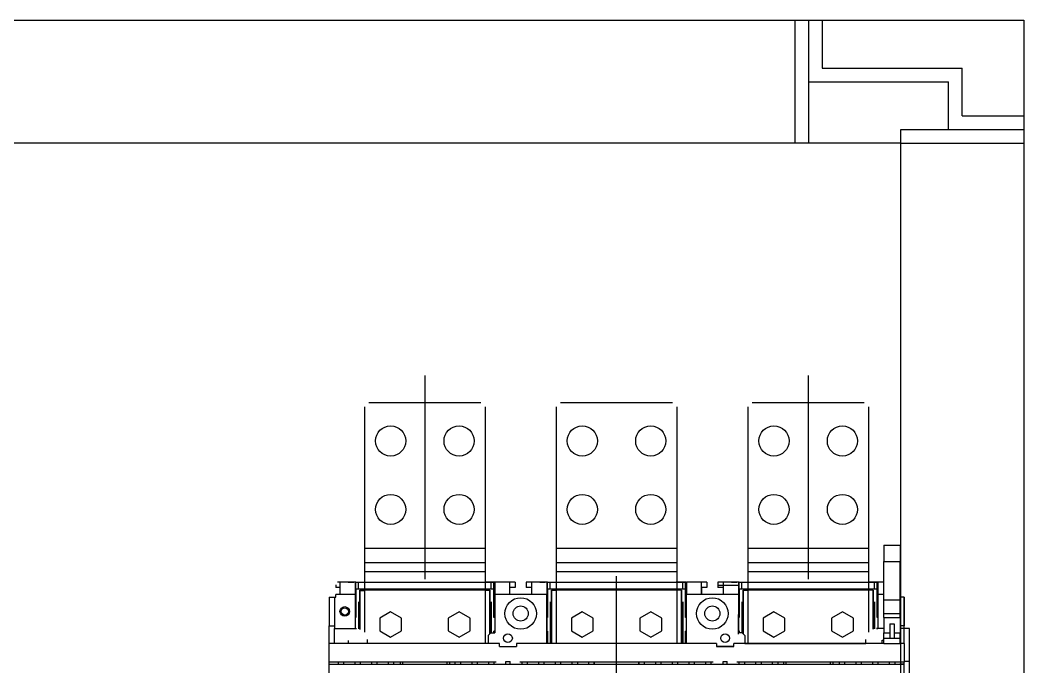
# Model space of a CAD drawing. Header units: metres. Extents: x -364 to 984, y 2601 to 8084.
# Drawn here: x 69.7 to 436.3, y 7848.2 to 8084.3 of the extents above; entities that cross this region are included whole.
import ezdxf

# ---------------------------------------------------------------- set-up
doc = ezdxf.new("R2010")
doc.units = ezdxf.units.M

# ---------------------------------------------------------------- blocks, each defined once
blk = doc.blocks.new('ABB-TR_T7_3')
for p, q in [((427.339821, 418.706909), (427.339821, 344.393402)), ((567.339821, 418.706909), (567.339821, 344.393402)), ((405.339821, 407.353454), (405.339821, 355.746857)), ((406.839821, 408.853454), (447.839821, 408.853454)), ((449.339821, 407.353454), (449.339821, 355.746857)), ((475.339821, 407.353454), (475.339821, 355.746857)), ((476.839821, 408.853454), (517.839821, 408.853454)), ((519.339821, 407.353454), (519.339821, 355.746857)), ((545.339821, 407.353454), (545.339821, 355.746857)), ((546.839821, 408.853454), (587.839821, 408.853454)), ((589.339821, 407.353454), (589.339821, 355.746857)), ((405.339821, 355.746857), (405.339821, 350.443558)), ((405.339821, 355.746857), (449.339821, 355.746857)), ((449.339821, 355.746857), (449.339821, 350.443558)), ((475.339821, 355.746857), (475.339821, 350.443558)), ((475.339821, 355.746857), (519.339821, 355.746857)), ((519.339821, 355.746857), (519.339821, 350.443558)), ((545.339821, 355.746857), (545.339821, 350.443558)), ((545.339821, 355.746857), (589.339821, 355.746857)), ((589.339821, 355.746857), (589.339821, 350.443558)), ((594.939782, 356.853454), (594.939782, 350.853454)), ((594.939782, 356.853454), (599.939782, 356.853454)), ((594.93982, 356.853454), (594.93982, 350.853454)), ((594.93982, 356.853454), (599.93982, 356.853454)), ((599.939782, 356.853454), (600.939782, 356.853454)), ((599.93982, 356.853454), (600.93982, 356.853454)), ((600.939782, 356.853454), (600.939782, 350.853454)), ((600.93982, 356.853454), (600.93982, 350.853454)), ((405.339821, 350.443558), (449.339821, 350.443558)), ((405.339821, 350.443558), (405.339821, 347.140243)), ((449.339821, 350.443558), (449.339821, 347.140243)), ((475.339821, 350.443558), (519.339821, 350.443558)), ((475.339821, 350.443558), (475.339821, 347.140243)), ((519.339821, 350.443558), (519.339821, 347.140243)), ((545.339821, 350.443558), (589.339821, 350.443558)), ((545.339821, 350.443558), (545.339821, 347.140243)), ((589.339821, 350.443558), (589.339821, 347.140243)), ((594.939782, 336.853454), (594.939782, 350.853454)), ((594.939782, 350.853454), (595.879387, 350.853454)), ((594.93982, 336.853454), (594.93982, 350.853454)), ((594.93982, 350.853454), (595.879426, 350.853454)), ((595.879387, 350.853454), (600.000344, 350.853454)), ((595.879426, 350.853454), (600.000382, 350.853454)), ((600.000344, 350.853454), (600.939782, 350.853454)), ((600.000382, 350.853454), (600.93982, 350.853454)), ((600.939782, 336.853454), (600.939782, 350.853454)), ((600.93982, 336.853454), (600.93982, 350.853454)), ((405.339821, 347.140243), (449.339821, 347.140243)), ((405.339821, 347.140243), (405.339821, 324.999206)), ((449.339821, 347.140243), (449.339821, 320.8535)), ((475.339821, 347.140243), (519.339821, 347.140243)), ((475.339821, 347.140243), (475.339821, 320.8535)), ((497.339783, 63.986435), (497.339783, 345.520004)), ((519.339821, 347.140243), (519.339821, 320.8535)), ((545.339821, 347.140243), (589.339821, 347.140243)), ((545.339821, 347.140243), (545.339821, 320.8535)), ((589.339821, 347.140243), (589.339821, 324.99929)), ((394.839783, 342.353454), (394.839783, 341.353454)), ((396.339783, 341.353454), (394.839783, 341.353454)), ((394.839821, 342.353454), (394.839821, 341.353454)), ((396.339821, 341.353454), (394.839821, 341.353454)), ((396.339783, 343.272598), (395.445862, 343.272598)), ((396.339821, 343.272598), (395.4459, 343.272598)), ((399.339783, 343.353454), (395.839783, 343.353454)), ((401.839783, 343.353454), (395.839783, 343.353454)), ((399.339821, 343.353454), (395.839821, 343.353454)), ((401.839821, 343.353454), (395.839821, 343.353454)), ((396.339783, 343.272598), (396.339783, 338.853454)), ((396.339821, 343.272598), (396.339821, 338.853454)), ((399.339783, 343.353454), (401.339783, 343.353454)), ((399.339821, 343.353454), (401.339821, 343.353454)), ((401.839783, 343.353454), (401.339783, 343.353454)), ((401.839821, 343.353454), (401.339821, 343.353454)), ((402.089783, 343.353454), (401.839737, 343.353454)), ((402.089821, 343.353561), (401.839776, 343.353561)), ((401.839783, 343.353454), (401.839783, 338.853454)), ((401.839821, 343.353454), (401.839821, 338.853454)), ((401.839821, 343.353454), (405.339821, 343.353454)), ((402.089783, 343.353454), (403.089783, 343.353454)), ((402.089783, 340.853454), (402.089783, 343.353454)), ((402.089821, 343.35347), (402.339837, 343.35347)), ((403.089783, 343.353454), (451.589783, 343.353454)), ((403.089783, 340.853454), (403.089783, 343.353454)), ((452.839821, 343.353454), (449.339821, 343.353454)), ((451.589783, 343.353454), (452.589783, 343.353454)), ((451.589783, 340.853454), (451.589783, 343.353454)), ((452.339821, 343.35347), (452.589821, 343.35347)), ((452.589783, 343.353454), (452.839726, 343.353454)), ((452.589783, 340.853454), (452.589783, 343.353454)), ((452.589825, 343.353561), (452.839764, 343.353561)), ((453.339783, 343.353454), (452.839783, 343.353454)), ((452.839783, 343.353454), (452.839783, 338.853454)), ((460.339783, 343.353454), (452.839783, 343.353454)), ((453.339821, 343.353454), (452.839821, 343.353454)), ((452.839821, 343.353454), (452.839821, 338.853454)), ((460.339821, 343.353454), (452.839821, 343.353454)), ((455.339783, 343.353454), (453.339783, 343.353454)), ((455.339821, 343.353454), (453.339821, 343.353454)), ((460.339783, 343.353454), (455.339783, 343.353454)), ((460.339821, 343.353454), (455.339821, 343.353454)), ((460.339783, 343.272598), (458.339783, 343.272598)), ((458.339783, 338.853454), (458.339783, 343.272598)), ((458.339783, 338.853454), (458.339783, 341.353454)), ((460.339783, 341.353454), (458.339783, 341.353454)), ((460.339821, 343.272598), (458.339821, 343.272598)), ((458.339821, 338.853454), (458.339821, 343.272598)), ((458.339821, 338.853454), (458.339821, 341.353454)), ((460.339821, 341.353454), (458.339821, 341.353454)), ((460.339783, 343.353454), (460.339783, 341.353454)), ((460.339783, 343.353454), (460.339783, 343.272598)), ((460.339783, 343.272598), (460.339783, 341.353454)), ((460.339821, 343.353454), (460.339821, 341.353454)), ((460.339821, 343.353454), (460.339821, 343.272598)), ((460.339821, 343.272598), (460.339821, 341.353454)), ((469.339783, 343.353454), (464.339783, 343.353454)), ((471.839783, 343.353454), (464.339783, 343.353454)), ((464.339783, 343.353454), (464.339783, 343.272598)), ((466.339783, 343.272598), (464.339783, 343.272598)), ((464.339783, 343.272598), (464.339783, 341.353454)), ((466.339783, 341.353454), (464.339783, 341.353454)), ((469.339821, 343.353454), (464.339821, 343.353454)), ((471.839821, 343.353454), (464.339821, 343.353454)), ((464.339821, 343.353454), (464.339821, 343.272598)), ((466.339821, 343.272598), (464.339821, 343.272598)), ((464.339821, 343.272598), (464.339821, 341.353454)), ((466.339821, 341.353454), (464.339821, 341.353454)), ((466.339783, 343.272598), (466.339783, 338.853454)), ((466.339821, 343.272598), (466.339821, 338.853454)), ((469.339783, 343.353454), (471.339783, 343.353454)), ((469.339821, 343.353454), (471.339821, 343.353454)), ((471.839783, 343.353454), (471.339783, 343.353454)), ((471.839821, 343.353454), (471.339821, 343.353454)), ((472.089783, 343.353454), (471.839737, 343.353454)), ((472.089812, 343.353561), (471.839778, 343.353561)), ((471.839783, 343.353454), (471.839783, 338.853454)), ((471.839821, 343.353454), (471.839821, 338.853454)), ((471.839821, 343.353454), (475.339821, 343.353454)), ((472.089783, 343.353454), (473.089783, 343.353454)), ((472.089783, 340.853454), (472.089783, 343.353454)), ((472.089812, 343.35347), (472.33985, 343.35347)), ((473.089783, 343.353454), (521.589783, 343.353454)), ((473.089783, 340.853454), (473.089783, 343.353454)), ((522.672829, 343.353454), (519.172829, 343.353454)), ((521.589783, 343.353454), (522.589783, 343.353454)), ((521.589783, 340.853454), (521.589783, 343.353454)), ((522.339833, 343.35347), (522.589812, 343.35347)), ((522.589783, 343.353454), (522.839726, 343.353454)), ((522.589783, 340.853454), (522.589783, 343.353454)), ((522.589812, 343.353576), (522.839764, 343.353576)), ((523.339783, 343.353454), (522.839783, 343.353454)), ((522.839783, 343.353454), (522.839783, 338.853454)), ((530.339783, 343.353454), (522.839783, 343.353454)), ((523.339821, 343.353454), (522.839821, 343.353454)), ((522.839821, 343.353454), (522.839821, 338.853454)), ((530.339821, 343.353454), (522.839821, 343.353454)), ((525.339783, 343.353454), (523.339783, 343.353454)), ((525.339821, 343.353454), (523.339821, 343.353454)), ((530.339783, 343.353454), (525.339783, 343.353454)), ((530.339821, 343.353454), (525.339821, 343.353454)), ((530.339783, 343.272598), (528.339783, 343.272598)), ((528.339783, 338.853454), (528.339783, 343.272598)), ((528.339783, 341.353454), (528.339783, 338.853454)), ((530.339783, 341.353454), (528.339783, 341.353454)), ((530.339821, 343.272598), (528.339821, 343.272598)), ((528.339821, 338.853454), (528.339821, 343.272598)), ((528.339821, 341.353454), (528.339821, 338.853454)), ((530.339821, 341.353454), (528.339821, 341.353454)), ((530.339783, 343.353454), (530.339783, 341.353454)), ((530.339783, 343.353454), (530.339783, 343.272598)), ((530.339783, 343.272598), (530.339783, 341.353454)), ((530.339821, 343.353454), (530.339821, 341.353454)), ((530.339821, 343.353454), (530.339821, 343.272598)), ((530.339821, 343.272598), (530.339821, 341.353454)), ((539.339783, 343.353454), (534.339783, 343.353454)), ((541.839783, 343.353454), (534.339783, 343.353454)), ((534.339783, 343.353454), (534.339783, 343.272598)), ((536.339783, 343.272598), (534.339783, 343.272598)), ((534.339783, 343.272598), (534.339783, 341.353454)), ((536.339783, 341.353454), (534.339783, 341.353454)), ((539.339821, 343.353454), (534.339821, 343.353454)), ((534.339821, 343.353454), (534.339821, 343.272598)), ((536.339821, 343.272598), (534.339821, 343.272598)), ((534.339821, 343.272598), (534.339821, 341.353454)), ((541.839821, 342.090423), (534.339821, 342.090423)), ((536.339821, 341.353454), (534.339821, 341.353454)), ((536.339783, 343.272598), (536.339783, 338.853454)), ((536.339821, 343.272598), (536.339821, 338.853454)), ((539.339783, 343.353454), (541.339783, 343.353454)), ((539.339821, 343.353454), (541.339821, 343.353454)), ((541.839783, 343.353454), (541.339783, 343.353454)), ((541.839821, 343.353454), (541.339821, 343.353454)), ((542.089783, 343.353454), (541.839737, 343.353454)), ((542.08981, 343.353561), (541.839776, 343.353561)), ((541.839783, 343.353454), (541.839783, 338.853454)), ((541.839821, 343.353454), (541.839821, 338.853454)), ((541.839821, 343.353454), (545.339821, 343.353454)), ((542.089783, 343.353454), (543.089783, 343.353454)), ((542.089783, 340.853454), (542.089783, 343.353454)), ((542.08981, 343.35347), (542.339837, 343.35347)), ((543.089783, 343.353454), (591.589783, 343.353454)), ((543.089783, 340.853454), (543.089783, 343.353454)), ((592.839821, 343.353454), (589.339821, 343.353454)), ((591.589783, 343.353454), (592.589783, 343.353454)), ((591.589783, 340.853454), (591.589783, 343.353454)), ((592.339821, 343.35347), (592.589814, 343.35347)), ((592.589783, 343.353454), (592.839722, 343.353454)), ((592.589783, 340.853454), (592.589783, 343.353454)), ((592.589814, 343.353576), (592.839768, 343.353576)), ((593.339783, 343.353454), (592.839783, 343.353454)), ((594.939759, 343.353454), (592.839783, 343.353454)), ((592.839783, 343.353454), (592.839783, 338.853454)), ((593.339821, 343.353454), (592.839821, 343.353454)), ((594.939797, 343.353454), (592.839821, 343.353454)), ((592.839821, 343.353454), (592.839821, 338.853454)), ((594.939721, 343.353454), (593.339783, 343.353454)), ((594.939759, 343.353454), (593.339821, 343.353454)), ((392.339783, 337.853454), (394.839783, 337.853454)), ((392.339783, 337.853454), (392.339783, 327.353454)), ((392.339783, 337.853454), (394.339783, 337.853454)), ((392.339821, 337.853454), (394.839821, 337.853454)), ((392.339821, 337.853454), (392.339821, 327.353454)), ((392.339821, 337.853454), (394.339821, 337.853454)), ((394.339783, 337.853454), (394.339783, 326.353454)), ((394.339783, 337.853454), (394.839783, 337.853454)), ((394.339821, 337.853454), (394.339821, 326.353454)), ((394.339821, 337.853454), (394.839821, 337.853454)), ((396.339783, 338.853454), (394.839783, 338.853454)), ((394.839783, 337.853454), (394.839783, 338.853454)), ((396.339783, 338.853454), (394.839783, 338.853454)), ((396.339821, 338.853454), (394.839821, 338.853454)), ((394.839821, 337.853454), (394.839821, 338.853454)), ((396.339821, 338.853454), (394.839821, 338.853454)), ((401.839783, 338.853454), (396.339783, 338.853454)), ((401.839821, 338.853454), (396.339821, 338.853454)), ((401.839722, 338.353454), (402.089783, 338.353454)), ((401.839722, 337.353454), (402.089783, 337.353454)), ((401.839783, 338.853454), (401.839783, 326.353454)), ((401.839821, 338.853454), (401.839821, 326.353454)), ((402.089783, 340.853454), (402.089783, 330.353454)), ((402.089783, 340.853454), (403.089783, 340.853454)), ((403.089783, 340.853454), (451.589783, 340.853454)), ((403.589783, 326.153061), (403.589783, 340.353454)), ((451.089783, 340.353454), (403.589783, 340.353454)), ((403.589821, 340.194488), (403.589821, 325.994186)), ((403.589821, 340.194488), (405.339814, 340.194488)), ((404.589783, 340.853454), (404.589783, 340.353439)), ((413.589783, 340.853454), (413.589783, 340.353439)), ((416.089783, 340.853454), (416.089783, 340.353454)), ((420.089783, 340.853454), (420.089783, 340.353454)), ((422.589783, 340.353454), (422.589783, 340.853454)), ((432.089783, 340.353454), (432.089783, 340.853454)), ((434.589783, 340.853454), (434.589783, 340.353454)), ((438.589783, 340.853454), (438.589783, 340.353454)), ((441.089783, 340.853454), (441.089783, 340.353454)), ((451.089821, 340.194488), (449.339814, 340.194488)), ((450.089783, 340.853454), (450.089783, 340.353454)), ((451.089783, 324.503448), (451.089783, 340.353454)), ((451.089821, 340.353454), (451.089821, 324.503555)), ((451.589783, 340.853454), (452.589783, 340.853454)), ((452.589783, 330.353454), (452.589783, 340.853454)), ((452.589783, 338.353454), (452.839722, 338.353454)), ((452.589783, 337.353454), (452.839722, 337.353454)), ((452.839783, 338.853454), (452.839783, 324.853454)), ((458.339783, 338.853454), (452.839783, 338.853454)), ((452.839821, 338.853454), (452.839821, 324.853454)), ((458.339821, 338.853454), (452.839821, 338.853454)), ((466.339783, 338.853454), (458.339783, 338.853454)), ((466.339783, 338.853454), (458.339783, 338.853454)), ((466.339821, 338.853454), (458.339821, 338.853454)), ((466.339821, 338.853454), (458.339821, 338.853454)), ((471.839783, 338.853454), (466.339783, 338.853454)), ((471.839821, 338.853454), (466.339821, 338.853454)), ((471.83972, 338.353454), (472.089783, 338.353454)), ((471.839722, 337.353454), (472.089783, 337.353454)), ((471.839783, 320.853454), (471.839783, 338.853454)), ((471.839821, 320.853454), (471.839821, 338.853454)), ((472.089783, 340.853454), (472.089783, 330.353454)), ((472.089783, 340.853454), (473.089783, 340.853454)), ((473.089783, 340.853454), (521.589783, 340.853454)), ((473.589785, 320.853378), (473.589785, 340.353454)), ((521.089785, 340.353454), (473.589785, 340.353454)), ((473.589821, 340.353454), (473.589821, 320.853508)), ((473.589821, 340.353454), (475.339812, 340.353454)), ((474.589783, 340.853454), (474.589783, 340.353439)), ((483.589783, 340.853454), (483.589783, 340.353439)), ((486.089783, 340.853454), (486.089783, 340.353454)), ((490.089783, 340.853454), (490.089783, 340.353454)), ((492.589783, 340.353454), (492.589783, 340.853454)), ((502.089783, 340.353454), (502.089783, 340.853454)), ((504.589783, 340.853454), (504.589783, 340.353454)), ((508.589783, 340.853454), (508.589783, 340.353454)), ((511.089783, 340.853454), (511.089783, 340.353454)), ((521.089821, 340.353454), (519.339812, 340.353454)), ((520.089783, 340.853454), (520.089783, 340.353454)), ((521.089785, 320.853378), (521.089785, 340.353454)), ((521.089821, 340.353454), (521.089821, 320.853508)), ((521.589783, 340.853454), (522.589783, 340.853454)), ((522.589783, 330.353454), (522.589783, 340.853454)), ((522.589783, 338.353454), (522.83972, 338.353454)), ((522.589783, 337.353454), (522.839722, 337.353454)), ((522.839783, 320.853454), (522.839783, 338.853454)), ((528.339783, 338.853454), (522.839783, 338.853454)), ((522.839821, 320.853454), (522.839821, 338.853454)), ((528.339821, 338.853454), (522.839821, 338.853454)), ((536.339783, 338.853454), (528.339783, 338.853454)), ((536.339783, 338.853454), (528.339783, 338.853454)), ((536.339821, 338.853454), (528.339821, 338.853454)), ((536.339821, 338.853454), (528.339821, 338.853454)), ((541.839783, 338.853454), (536.339783, 338.853454)), ((541.839821, 338.853454), (536.339821, 338.853454)), ((541.839722, 338.353454), (542.089783, 338.353454)), ((541.839722, 337.353454), (542.089783, 337.353454)), ((541.839783, 338.853454), (541.839783, 324.853454)), ((541.839821, 338.853454), (541.839821, 324.853454)), ((542.089783, 340.853454), (542.089783, 330.353454)), ((542.089783, 340.853454), (543.089783, 340.853454)), ((543.089783, 340.853454), (591.589783, 340.853454)), ((543.589787, 324.503349), (543.589787, 340.353454)), ((591.089783, 340.353454), (543.589787, 340.353454)), ((543.589821, 340.353454), (543.589821, 324.503456)), ((543.589821, 340.353454), (545.339814, 340.353454)), ((544.589783, 340.853454), (544.589783, 340.353439)), ((553.589783, 340.853454), (553.589783, 340.353439)), ((556.089783, 340.853454), (556.089783, 340.353439)), ((560.089783, 340.853454), (560.089783, 340.353439)), ((562.589783, 340.353439), (562.589783, 340.853454)), ((572.089783, 340.353439), (572.089783, 340.853454)), ((574.589783, 340.853454), (574.589783, 340.353439)), ((578.589783, 340.853454), (578.589783, 340.353439)), ((581.089783, 340.853454), (581.089783, 340.353439)), ((591.089821, 340.353454), (589.339814, 340.353454)), ((590.089783, 340.853454), (590.089783, 340.353439)), ((591.089783, 326.153091), (591.089783, 340.353454)), ((591.089821, 340.353454), (591.089821, 326.15319)), ((591.589783, 340.853454), (592.589783, 340.853454)), ((592.589783, 330.353454), (592.589783, 340.853454)), ((592.589783, 338.353454), (592.839722, 338.353454)), ((592.589783, 337.353454), (592.839722, 337.353454)), ((594.939766, 338.853454), (592.839783, 338.853454)), ((592.839783, 338.853454), (592.839783, 326.353454)), ((594.939805, 338.853454), (592.839821, 338.853454)), ((592.839821, 338.853454), (592.839821, 326.353454)), ((602.339783, 337.853454), (600.939721, 337.853454)), ((602.339821, 337.853454), (600.939759, 337.853454)), ((602.339783, 337.853454), (600.939766, 337.853454)), ((602.339821, 337.853454), (600.939805, 337.853454)), ((602.339783, 326.353401), (602.339783, 337.853454)), ((602.339783, 337.853454), (602.339783, 327.353454)), ((602.339821, 320.853401), (602.339821, 337.853454)), ((602.339821, 337.853454), (602.339821, 327.353454)), ((402.089783, 336.853454), (401.839783, 336.853454)), ((402.089783, 335.853454), (401.839783, 335.853454)), ((403.089783, 336.103454), (403.089783, 326.28244)), ((451.589783, 336.103454), (451.589783, 324.853393)), ((452.839779, 336.853454), (452.589783, 336.853454)), ((452.839779, 335.853454), (452.589783, 335.853454)), ((472.089783, 335.853454), (471.839779, 335.853454)), ((472.089783, 336.853454), (471.839781, 336.853454)), ((473.089783, 336.103454), (473.089783, 320.85337)), ((521.589783, 336.103454), (521.589783, 320.85337)), ((522.839781, 336.853454), (522.589783, 336.853454)), ((522.839779, 335.853454), (522.589783, 335.853454)), ((542.089783, 336.853454), (541.839779, 336.853454)), ((542.089783, 335.853454), (541.839779, 335.853454)), ((543.089783, 336.103454), (543.089783, 324.853393)), ((591.589783, 336.103454), (591.589783, 326.282463)), ((592.839783, 336.853454), (592.589783, 336.853454)), ((592.839783, 335.853454), (592.589783, 335.853454)), ((594.939782, 331.853454), (594.939782, 336.853454)), ((594.939782, 336.853454), (599.939782, 336.853454)), ((594.93982, 331.853454), (594.93982, 336.853454)), ((594.93982, 336.853454), (599.93982, 336.853454)), ((599.939782, 336.853454), (600.939782, 336.853454)), ((599.93982, 336.853454), (600.93982, 336.853454)), ((600.939782, 331.853454), (600.939782, 336.853454)), ((600.93982, 331.853454), (600.93982, 336.853454)), ((401.839783, 330.353454), (401.839783, 326.353393)), ((401.839783, 330.353454), (402.089783, 330.353454)), ((401.839821, 330.353515), (401.839821, 326.353393)), ((414.839783, 332.472259), (410.839783, 330.162857)), ((410.839783, 330.162857), (410.839783, 325.544052)), ((410.839821, 330.162773), (410.839799, 325.543976)), ((414.839837, 332.47216), (410.839821, 330.162773)), ((418.839783, 330.162857), (414.839783, 332.472259)), ((418.839821, 330.162735), (414.839837, 332.47216)), ((418.839783, 325.544052), (418.839783, 330.162857)), ((418.839799, 325.543937), (418.839821, 330.162735)), ((439.839783, 332.472259), (435.839783, 330.162857)), ((435.839783, 330.162857), (435.839783, 325.544052)), ((435.839825, 330.162781), (435.839802, 325.543976)), ((439.839837, 332.47216), (435.839825, 330.162781)), ((443.839783, 330.162857), (439.839783, 332.472259)), ((443.839825, 330.162735), (439.839837, 332.47216)), ((443.839783, 325.544052), (443.839783, 330.162857)), ((443.839802, 325.543937), (443.839825, 330.162735)), ((452.839783, 330.353454), (452.589783, 330.353454)), ((471.839783, 330.353454), (471.839783, 325.353454)), ((471.839783, 330.353454), (472.089783, 330.353454)), ((471.839814, 324.253509), (471.839812, 331.453514)), ((471.839812, 330.353515), (471.839814, 325.353515)), ((484.839783, 332.472259), (480.839783, 330.162857)), ((480.839783, 330.162857), (480.839783, 325.544052)), ((480.839823, 330.16272), (480.8398, 325.543922)), ((484.839836, 332.472107), (480.839823, 330.16272)), ((488.839783, 330.162857), (484.839783, 332.472259)), ((488.839824, 330.162681), (484.839836, 332.472107)), ((488.839783, 325.544052), (488.839783, 330.162857)), ((488.839801, 325.543884), (488.839824, 330.162681)), ((509.839783, 332.472259), (505.839783, 330.162857)), ((505.839783, 330.162857), (505.839783, 325.544052)), ((505.839824, 330.16272), (505.839801, 325.543922)), ((509.839836, 332.472107), (505.839824, 330.16272)), ((513.839783, 330.162857), (509.839783, 332.472259)), ((513.839823, 330.162681), (509.839836, 332.472107)), ((513.839783, 325.544052), (513.839783, 330.162857)), ((513.8398, 325.543884), (513.839823, 330.162681)), ((522.839783, 330.353454), (522.589783, 330.353454)), ((541.839783, 330.353454), (541.839783, 325.353454)), ((541.839783, 330.353454), (542.089783, 330.353454)), ((541.839814, 324.253509), (541.839814, 331.453514)), ((541.839814, 330.353515), (541.839814, 325.353515)), ((554.839783, 332.472259), (550.839783, 330.162857)), ((550.839783, 330.162857), (550.839783, 325.544052)), ((550.839825, 330.16272), (550.839802, 325.543922)), ((554.839837, 332.472107), (550.839825, 330.16272)), ((558.839783, 330.162857), (554.839783, 332.472259)), ((558.839825, 330.162681), (554.839837, 332.472107)), ((558.839783, 325.544052), (558.839783, 330.162857)), ((558.839802, 325.543884), (558.839825, 330.162681)), ((579.839783, 332.472259), (575.839783, 330.162857)), ((575.839783, 330.162857), (575.839783, 325.544052)), ((575.839821, 330.16272), (575.839799, 325.543922)), ((579.839837, 332.472107), (575.839821, 330.16272)), ((583.839783, 330.162857), (579.839783, 332.472259)), ((583.839821, 330.162681), (579.839837, 332.472107)), ((583.839783, 325.544052), (583.839783, 330.162857)), ((583.839799, 325.543884), (583.839821, 330.162681)), ((592.839783, 330.353454), (592.589783, 330.353454)), ((594.939782, 330.353454), (594.939782, 331.853454)), ((594.939782, 331.853454), (599.939782, 331.853454)), ((594.939782, 330.353454), (594.939782, 324.853454)), ((594.939782, 330.353454), (599.939782, 330.353454)), ((594.93982, 330.353454), (594.93982, 331.853454)), ((594.93982, 331.853454), (599.93982, 331.853454)), ((594.93982, 330.353454), (594.93982, 324.853454)), ((594.93982, 330.353454), (599.93982, 330.353454)), ((599.939782, 331.853454), (600.939782, 331.853454)), ((599.939782, 330.353454), (600.939782, 330.353454)), ((599.93982, 331.853454), (600.93982, 331.853454)), ((599.93982, 330.353454), (600.93982, 330.353454)), ((600.939782, 330.353454), (600.939782, 331.853454)), ((600.939782, 330.353454), (600.939782, 324.853454)), ((600.93982, 330.353454), (600.93982, 331.853454)), ((600.93982, 330.353454), (600.93982, 324.853454)), ((392.339783, 320.853454), (392.339783, 327.353454)), ((392.339783, 327.353454), (394.339783, 327.353454)), ((392.339821, 320.853454), (392.339821, 327.353454)), ((392.339821, 327.353454), (394.339821, 327.353454)), ((394.339783, 320.853447), (394.339783, 326.353454)), ((394.339783, 326.353454), (401.839783, 326.353454)), ((394.339821, 320.853447), (394.339821, 326.353454)), ((394.339821, 326.353454), (401.839821, 326.353454)), ((401.839783, 326.353454), (402.339783, 326.353454)), ((401.839821, 326.353454), (402.339821, 326.353454)), ((592.839783, 326.353454), (592.339783, 326.353454)), ((592.339783, 326.353454), (592.839783, 326.353454)), ((592.339783, 326.353454), (592.839783, 326.353454)), ((592.839821, 326.353454), (592.339821, 326.353454)), ((594.939766, 326.353454), (592.839783, 326.353454)), ((594.939805, 326.353454), (592.839821, 326.353454)), ((597.189782, 328.026535), (598.689782, 328.026535)), ((597.189782, 328.026535), (597.189782, 322.853454)), ((597.18982, 328.026535), (598.68982, 328.026535)), ((597.18982, 328.026535), (597.18982, 322.853454)), ((598.689782, 328.026535), (598.689782, 322.853454)), ((598.68982, 328.026535), (598.68982, 322.853454)), ((602.339783, 327.353454), (600.939766, 327.353454)), ((604.339783, 326.353454), (600.939782, 326.353454)), ((604.339783, 326.353454), (600.939782, 326.353454)), ((602.339821, 327.353454), (600.939805, 327.353454)), ((602.339783, 326.353454), (602.339783, 327.353454)), ((602.339821, 320.853454), (602.339821, 327.353454)), ((604.339783, 314.353454), (604.339783, 326.353454)), ((604.339783, 314.353454), (604.339783, 326.353454)), ((410.839783, 325.544052), (414.839783, 323.234649)), ((410.839799, 325.543976), (414.839791, 323.23455)), ((414.839783, 323.234649), (418.839783, 325.544052)), ((414.839791, 323.23455), (418.839799, 325.543937)), ((435.839783, 325.544052), (439.839783, 323.234649)), ((435.839802, 325.543976), (439.839791, 323.234558)), ((439.839783, 323.234649), (443.839783, 325.544052)), ((439.839791, 323.234558), (443.839802, 325.543937)), ((450.439782, 323.853454), (451.439782, 324.853454)), ((450.439782, 323.853454), (450.439782, 320.853454)), ((450.439824, 323.853454), (451.439824, 324.853454)), ((450.439824, 323.853454), (450.439824, 320.853454)), ((451.439782, 324.853454), (452.839783, 324.853454)), ((451.439824, 324.853454), (452.839821, 324.853454)), ((452.839783, 325.353454), (452.589783, 325.353454)), ((452.589783, 324.853393), (452.589783, 325.353454)), ((471.839783, 325.353454), (472.089783, 325.353454)), ((472.089783, 325.353454), (472.089783, 320.853393)), ((480.839783, 325.544052), (484.839783, 323.234649)), ((480.8398, 325.543922), (484.83979, 323.234497)), ((484.839783, 323.234649), (488.839783, 325.544052)), ((484.83979, 323.234497), (488.839801, 325.543884)), ((505.839783, 325.544052), (509.839783, 323.234649)), ((505.839801, 325.543922), (509.83979, 323.234497)), ((509.839783, 323.234649), (513.839783, 325.544052)), ((509.83979, 323.234497), (513.8398, 325.543884)), ((522.839783, 325.353454), (522.589783, 325.353454)), ((522.589783, 320.85337), (522.589783, 325.353454)), ((541.839783, 325.353454), (542.089783, 325.353454)), ((543.239785, 324.853454), (541.839783, 324.853454)), ((541.839814, 325.353515), (542.089814, 325.353515)), ((543.239823, 324.853454), (541.839821, 324.853454)), ((542.089783, 325.353454), (542.089783, 324.853393)), ((542.089814, 324.853386), (542.089814, 325.353561)), ((542.089814, 325.353515), (542.33981, 325.353515)), ((544.239785, 323.853454), (543.239785, 324.853454)), ((544.239823, 323.853454), (543.239823, 324.853454)), ((544.239785, 323.853454), (544.239785, 320.853454)), ((544.239823, 323.853454), (544.239823, 320.853454)), ((550.839783, 325.544052), (554.839783, 323.234649)), ((550.839802, 325.543922), (554.839791, 323.234497)), ((554.839783, 323.234649), (558.839783, 325.544052)), ((554.839791, 323.234497), (558.839802, 325.543884)), ((575.839783, 325.544052), (579.839783, 323.234649)), ((575.839799, 325.543922), (579.839791, 323.234497)), ((579.839783, 323.234649), (583.839783, 325.544052)), ((579.839791, 323.234497), (583.839799, 325.543884)), ((594.939782, 324.853454), (597.189782, 324.853454)), ((594.939782, 322.853454), (594.939782, 324.853454)), ((594.939782, 322.853454), (599.939782, 322.853454)), ((594.939782, 320.853454), (594.939782, 322.853454)), ((594.93982, 324.853454), (597.18982, 324.853454)), ((594.93982, 322.853454), (594.93982, 324.853454)), ((594.93982, 322.853454), (599.93982, 322.853454)), ((594.93982, 320.853454), (594.93982, 322.853454)), ((598.689782, 324.853454), (599.939782, 324.853454)), ((598.68982, 324.853454), (599.93982, 324.853454)), ((599.939782, 324.853454), (600.939782, 324.853454)), ((599.939782, 322.853454), (600.939782, 322.853454)), ((599.93982, 324.853454), (600.93982, 324.853454)), ((599.93982, 322.853454), (600.93982, 322.853454)), ((600.939782, 322.853454), (600.939782, 324.853454)), ((600.939782, 320.853454), (600.939782, 322.853454)), ((600.93982, 322.853454), (600.93982, 324.853454)), ((600.93982, 320.853454), (600.93982, 322.853454)), ((454.539784, 320.853454), (392.339783, 320.853454)), ((392.339783, 314.103454), (392.339783, 320.853454)), ((454.539822, 320.853454), (392.339821, 320.853454)), ((392.339821, 314.103454), (392.339821, 320.853454)), ((399.339783, 321.938476), (399.339783, 320.853378)), ((399.339821, 321.938476), (399.339821, 320.853378)), ((401.339783, 321.014129), (401.339783, 320.85337)), ((401.339821, 321.014129), (401.339821, 320.85337)), ((406.339783, 320.853454), (406.339783, 322.353454)), ((450.439782, 320.853454), (406.339783, 320.853454)), ((406.339821, 320.853454), (406.339821, 322.353454)), ((450.439824, 320.853454), (406.339821, 320.853454)), ((452.939782, 320.853454), (452.939782, 321.103454)), ((452.939824, 320.853454), (452.939824, 321.103454)), ((454.53978, 319.853454), (460.839779, 319.853454)), ((454.539784, 319.853454), (454.539784, 320.853454)), ((454.539784, 319.853454), (460.839783, 319.853454)), ((454.539818, 319.853454), (460.839818, 319.853454)), ((454.539822, 319.853454), (454.539822, 320.853454)), ((454.539822, 319.853454), (460.839821, 319.853454)), ((533.839783, 320.853454), (460.839783, 320.853454)), ((460.839783, 320.853454), (460.839783, 319.853454)), ((533.839821, 320.853454), (460.839821, 320.853454)), ((460.839821, 320.853454), (460.839821, 319.853454)), ((462.439782, 321.103454), (462.439782, 320.853439)), ((462.439824, 321.103454), (462.439824, 320.853439)), ((532.239785, 321.103454), (532.239785, 320.853439)), ((532.239823, 321.103454), (532.239823, 320.853439)), ((540.139767, 319.853454), (533.839768, 319.853454)), ((533.839783, 320.853454), (533.839783, 319.853454)), ((533.839783, 319.853454), (540.139782, 319.853454)), ((540.139805, 319.853454), (533.839806, 319.853454)), ((533.839821, 320.853454), (533.839821, 319.853454)), ((533.839821, 319.853454), (540.139821, 319.853454)), ((594.939782, 320.853454), (540.139782, 320.853454)), ((540.139782, 319.853454), (540.139782, 320.853454)), ((594.93982, 320.853454), (540.139821, 320.853454)), ((540.139821, 319.853454), (540.139821, 320.853454)), ((541.739785, 320.853454), (541.739785, 321.103454)), ((541.739823, 320.853454), (541.739823, 321.103454)), ((544.239785, 320.853454), (588.339783, 320.853454)), ((544.239823, 320.853454), (588.339821, 320.853454)), ((588.339783, 320.853447), (588.339783, 322.353454)), ((588.339783, 320.853447), (588.339783, 322.353454)), ((588.339821, 320.853454), (588.339821, 322.353454)), ((593.339821, 321.014297), (593.339821, 320.85337)), ((594.389786, 320.853553), (594.389786, 322.153457)), ((594.389786, 322.153457), (594.939782, 322.153457)), ((594.939782, 320.853454), (599.939782, 320.853454)), ((594.93982, 320.853454), (599.93982, 320.853454)), ((599.939782, 320.853454), (600.939782, 320.853454)), ((599.93982, 320.853454), (600.93982, 320.853454)), ((602.339783, 320.853454), (600.939782, 320.853454)), ((602.339821, 320.853454), (600.93982, 320.853454)), ((602.339783, 320.853454), (602.339783, 314.103454)), ((602.339821, 320.853454), (602.339821, 314.103454)), ((392.339783, 313.353454), (392.339783, 314.103454)), ((392.339783, 313.353454), (393.839783, 313.353454)), ((392.339783, 310.353454), (392.339783, 313.353454)), ((453.381402, 314.103454), (392.339821, 314.103454)), ((392.339821, 313.353454), (392.339821, 314.103454)), ((392.339821, 309.853454), (392.339821, 313.353454)), ((392.339821, 313.353454), (419.339821, 313.353454)), ((392.339821, 313.353454), (393.839821, 313.353454)), ((394.339821, 313.353454), (419.339821, 313.353454)), ((395.639824, 314.103454), (395.639824, 313.353454)), ((397.639824, 314.103454), (397.639824, 313.353454)), ((401.739823, 314.103454), (401.739823, 313.353454)), ((403.739823, 314.103454), (403.739823, 313.353454)), ((407.839821, 314.103454), (407.839821, 313.353454)), ((409.839821, 314.103454), (409.839821, 313.353454)), ((413.93982, 314.103454), (413.93982, 313.353454)), ((415.93982, 314.103454), (415.93982, 313.353454)), ((418.339821, 314.103454), (418.339821, 313.353454)), ((419.339821, 313.353454), (419.339821, 314.103454)), ((419.339821, 313.353454), (435.339821, 313.353454)), ((435.339821, 314.103454), (435.339821, 313.353454)), ((435.339821, 313.353454), (489.339821, 313.353454)), ((435.339821, 313.353454), (489.339822, 313.353454)), ((436.339821, 314.103454), (436.339821, 313.353454)), ((438.339821, 314.103454), (438.339821, 313.353454)), ((440.339821, 314.103454), (440.339821, 313.353454)), ((444.439824, 314.103454), (444.439824, 313.353454)), ((446.439824, 314.103454), (446.439824, 313.353454)), ((450.539822, 314.103454), (450.539822, 313.353454)), ((452.539822, 314.103454), (452.539822, 313.353454)), ((456.939824, 314.353454), (458.439824, 314.353454)), ((456.939824, 313.476318), (456.939824, 314.353454)), ((456.939824, 313.353813), (456.939824, 313.476318)), ((458.439824, 313.353493), (458.439824, 314.353454)), ((532.681401, 314.103454), (461.998246, 314.103454)), ((462.739823, 314.103454), (462.739823, 313.353454)), ((464.739823, 314.103454), (464.739823, 313.353454)), ((468.839821, 314.103454), (468.839821, 313.353454)), ((470.839821, 314.103454), (470.839821, 313.353454)), ((474.939822, 314.103454), (474.939822, 313.353454)), ((476.939822, 314.103454), (476.939822, 313.353454)), ((481.039822, 314.103454), (481.039822, 313.353454)), ((483.039822, 314.103454), (483.039822, 313.353454)), ((487.139823, 314.103454), (487.139823, 313.353454)), ((489.139823, 313.353454), (489.139823, 314.103454)), ((489.339822, 313.353454), (489.339822, 314.103454)), ((489.339822, 313.353454), (505.339822, 313.353454)), ((505.33982, 313.353454), (559.339821, 313.353454)), ((505.339822, 314.103454), (505.339822, 313.353454)), ((505.339822, 313.353454), (559.339821, 313.353454)), ((505.439822, 314.103454), (505.439822, 313.353454)), ((507.439822, 314.103454), (507.439822, 313.353454)), ((511.539822, 314.103454), (511.539822, 313.353454)), ((513.539822, 314.103454), (513.539822, 313.353454)), ((517.639823, 314.103454), (517.639823, 313.353454)), ((519.639823, 314.103454), (519.639823, 313.353454)), ((523.739823, 314.103454), (523.739823, 313.353454)), ((525.739823, 314.103454), (525.739823, 313.353454)), ((529.839821, 314.103454), (529.839821, 313.353454)), ((531.839821, 314.103454), (531.839821, 313.353454)), ((536.239823, 314.353454), (537.739823, 314.353454)), ((536.239823, 313.476318), (536.239823, 314.353454)), ((536.239823, 313.353813), (536.239823, 313.476318)), ((537.739823, 313.353493), (537.739823, 314.353454)), ((602.339821, 314.103454), (541.298245, 314.103454)), ((542.039822, 314.103454), (542.039822, 313.353454)), ((544.039822, 314.103454), (544.039822, 313.353454)), ((548.139821, 314.103454), (548.139821, 313.353454)), ((550.139821, 314.103454), (550.139821, 313.353454)), ((554.239823, 314.103454), (554.239823, 313.353454)), ((556.239823, 314.103454), (556.239823, 313.353454)), ((558.339821, 314.103454), (558.339821, 313.353454)), ((559.339821, 313.353454), (559.339821, 314.103454)), ((559.339821, 313.353454), (575.339821, 313.353454)), ((575.339821, 314.103454), (575.339821, 313.353454)), ((575.339821, 313.353454), (600.339821, 313.353454)), ((575.339821, 313.353454), (602.339821, 313.353454)), ((576.339821, 314.103454), (576.339821, 313.353454)), ((578.639824, 314.103454), (578.639824, 313.353454)), ((580.639824, 314.103454), (580.639824, 313.353454)), ((584.739823, 314.103454), (584.739823, 313.353454)), ((586.739823, 314.103454), (586.739823, 313.353454)), ((590.839821, 314.103454), (590.839821, 313.353454)), ((592.839821, 314.103454), (592.839821, 313.353454)), ((596.93982, 314.103454), (596.93982, 313.353454)), ((598.939782, 314.103454), (598.939782, 313.353454)), ((598.93982, 314.103454), (598.93982, 313.353454)), ((602.339783, 313.353454), (600.839783, 313.353454)), ((602.339821, 313.353454), (600.839821, 313.353454)), ((604.339783, 314.353454), (602.339775, 314.353454)), ((604.339783, 314.353454), (602.339775, 314.353454)), ((602.339783, 313.353454), (602.339783, 314.103454)), ((602.339783, 310.353454), (602.339783, 313.353454)), ((602.339821, 313.353454), (602.339821, 314.103454)), ((602.339821, 309.853454), (602.339821, 313.353454)), ((604.339783, 309.853424), (604.339783, 314.353454)), ((604.339783, 298.353424), (604.339783, 314.353454))]:
    blk.add_line(p, q)
for centre, radius in [((414.839821, 394.853454), 5.5), ((439.839821, 394.853454), 5.5), ((484.839822, 394.853454), 5.5), ((509.839822, 394.853454), 5.5), ((554.839821, 394.853454), 5.5), ((579.839821, 394.853454), 5.5), ((414.839821, 369.853454), 5.5), ((439.839821, 369.853454), 5.5), ((484.839822, 369.853454), 5.5), ((509.839822, 369.853454), 5.5), ((554.839821, 369.853454), 5.5), ((579.839821, 369.853454), 5.5), ((462.339783, 331.853454), 5.75), ((462.339821, 331.853454), 5.75), ((532.339783, 331.853454), 5.75), ((532.339821, 331.853454), 5.75), ((398.089783, 332.603454), 1.75), ((398.089821, 332.603454), 1.75), ((398.089783, 332.603454), 1.3), ((398.089821, 332.603454), 1.3), ((462.339783, 331.853454), 2.75), ((462.339821, 331.853454), 2.75), ((532.339783, 331.853454), 2.75), ((532.339821, 331.853454), 2.75), ((457.689782, 322.853454), 1.6), ((457.689824, 322.853454), 1.6), ((536.989785, 322.853454), 1.6), ((536.989823, 322.853454), 1.6)]:
    blk.add_circle(centre, radius)
blk = doc.blocks.new('ABB-IS2_80_60')
for p, q in [((716.29, 2100), (716.29, 2055)), ((721.29, 2100), (721.29, 2055)), ((726.29, 2100), (726.29, 2082.5)), ((726.29, 2082.5), (777.5, 2082.5)), ((777.5, 2065), (777.5, 2082.5)), ((721.29, 2077.5), (772.5, 2077.5)), ((772.5, 2060), (772.5, 2077.5)), ((777.5, 2065), (800, 2065)), ((755, 2055), (755, 2060)), ((755, 2060), (800, 2060)), ((755, 2055), (45, 2055)), ((755, 2055), (800, 2055)), ((755, 2055), (800, 2055)), ((755, 145), (755, 2055))]:
    blk.add_line(p, q)
blk.add_lwpolyline([(0, 2100), (800, 2100), (800, 100), (0, 100)], close=True)

msp = doc.modelspace()

# ---------------------------------------------------------------- block references
for name, p in [('ABB-IS2_80_60', (-363.66, 5984.33)), ('ABB-TR_T7_3', (-209.8, 7535.8))]:
    msp.add_blockref(name, p)

doc.saveas('drawing.dxf')
